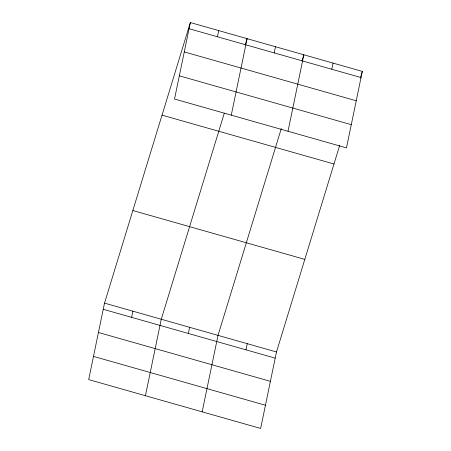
<?xml version="1.0" encoding="UTF-8"?>
<svg xmlns="http://www.w3.org/2000/svg" width="451" height="451" viewBox="0 0 451 451"><rect width="100%" height="100%" fill="white"/><g stroke="black" fill="none" stroke-linecap="round" stroke-linejoin="round"><path stroke-width="0.68" d="M190.356 22.55L174.52 99.023L346.481 147.877L362.316 71.405L190.356 22.55L104.519 303.123L88.684 379.595L260.644 428.45L276.48 351.977L339.738 145.205M131.619 317.346L132.893 311.184M217.45 36.773L218.729 30.612M145.431 395.719L161.266 319.246L224.316 113.145M231.267 115.146L247.103 38.673L245.254 44.711M188.366 333.469L189.64 327.308M274.197 52.897L275.476 46.735M202.178 411.842L218.013 335.369L281.272 128.597M288.014 131.264L303.85 54.791L302.001 60.834M245.97 349.835L247.249 343.673M331.806 69.262L333.08 63.101M360.264 78.113L362.316 71.405M189.076 28.712L361.037 77.566M184.273 51.916L356.234 100.77M179.323 75.819L351.284 124.673M162.027 115.14L333.988 163.995M132.848 210.532L304.808 259.387M104.519 303.123L276.48 351.977M103.245 309.29L275.206 358.139M98.442 332.488L270.403 381.343M93.487 356.397L265.453 405.246"/></g></svg>
